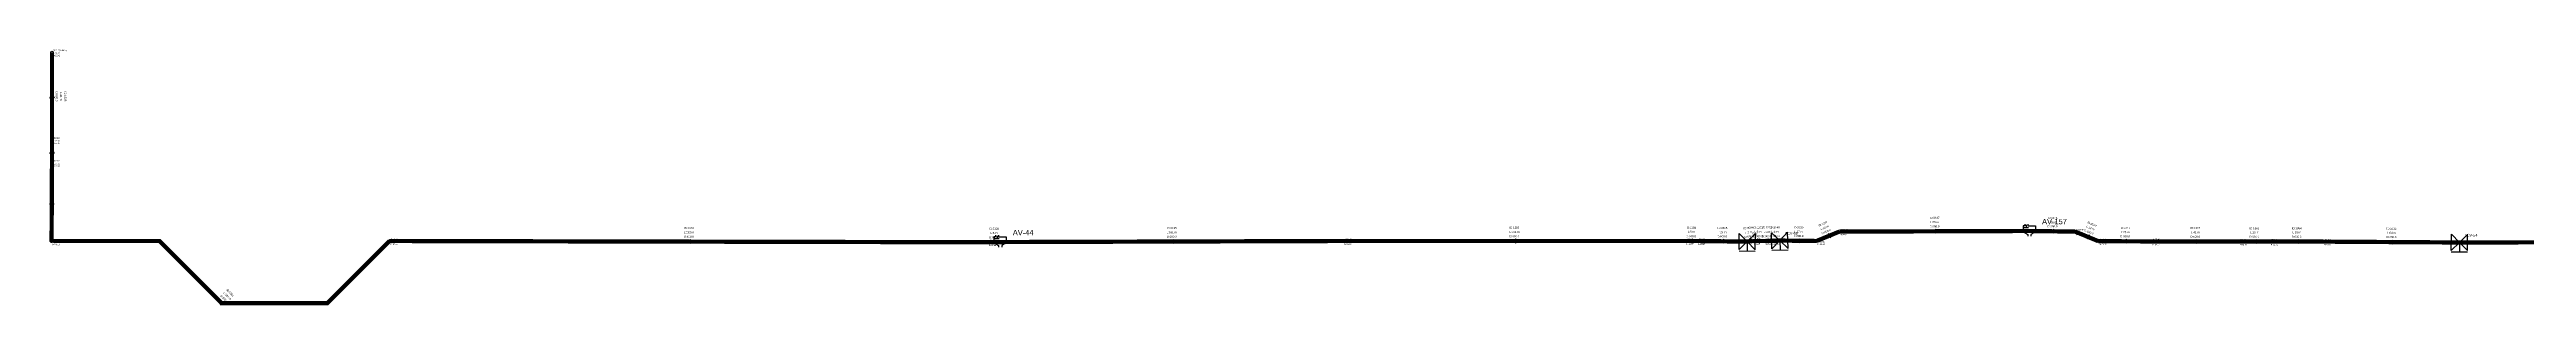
# Model space of a CAD drawing. Extents: x 438515 to 457004, y 1816048 to 1831342.
# Drawn here: x 439755 to 440921, y 1823974 to 1824094 of the extents above; entities that cross this region are included whole.
import ezdxf
from ezdxf.enums import TextEntityAlignment as Align

# ---------------------------------------------------------------- set-up
doc = ezdxf.new("R2010")
doc.units = 0
doc.layers.add('node', color=7, linetype='CONTINUOUS')
doc.layers.add('pipe', color=7, linetype='CONTINUOUS')

# ---------------------------------------------------------------- blocks, each defined once
blk = doc.blocks.new('VALVETCV')
at = {"color": 0}
for points in [[(-3, 3.6), (3, 3.6)], [(0, 0), (0, 3.6)]]:
    blk.add_lwpolyline(points, dxfattribs=at)
for points in [[(-3, 3), (-3, -3), (0, 0)], [(0, 0), (3, 3), (3, -3)]]:
    blk.add_lwpolyline(points, close=True, dxfattribs=at)
blk = doc.blocks.new('FILLED_CIRCLE')
at = {"color": 0}
blk.add_circle((0, 0), 3, dxfattribs=at)
blk = doc.blocks.new('AIRVALVE')
at = {"color": 0}
for points in [[(-2.2, 3.4), (-2.2, 2.6), (-3, 2.6), (-3, 0.9), (-2.2, -0.9), (-0.8, -1.7), (-0.8, -2.6)], [(-2.6, 1.7), (-0.4, 1.7)], [(-1.5, 3), (-1.5, 1.7)], [(-0.8, 3.4), (-0.8, 2.6), (3, 2.6), (3, 0.9), (2.2, -0.9), (0.8, -1.7), (0.8, -2.6)]]:
    blk.add_lwpolyline(points, dxfattribs=at)
blk = doc.blocks.new('FLOWARROW')
at = {"color": 0}
blk.add_lwpolyline([(3, 0), (-3, -3), (-0.6, 0), (-3, 3)], close=True, dxfattribs=at)

msp = doc.modelspace()

# ---------------------------------------------------------------- linework, layer by layer
at = {"layer": 'pipe', "color": 3, "const_width": 2}
for points in [[(439756.6, 1824051.8), (439756.6, 1824093)], [(439756.6, 1824041.1), (439756.6, 1824051.8)], [(439756.4, 1824004.1), (439756.6, 1824041.1)], [(440597.6, 1824008.8), (440597.6, 1824008.8), (440586.9, 1824004.4), (440586.9, 1824004.4)], [(440687, 1824009.1), (440597.6, 1824008.8)], [(440708.6, 1824008.8), (440708.6, 1824008.8), (440687, 1824009.1)], [(440719.5, 1824004.3), (440708.6, 1824008.8)], [(439915.4, 1824004.4), (439886.1, 1823975.2), (439836.4, 1823975.2), (439807.2, 1824004.4), (439756.6, 1824004.4), (439756.4, 1824004.1)], [(440197, 1824003.8), (439915.4, 1824004.4), (439915.4, 1824004.4)], [(440202.7, 1824003.9), (440197, 1824003.8)], [(440364.2, 1824004.4), (440202.7, 1824003.9)], [(440525.1, 1824004.4), (440364.2, 1824004.4)], [(440530.6, 1824004.4), (440525.1, 1824004.4)], [(440554.3, 1824004.1), (440530.6, 1824004.4)], [(440556.7, 1824004.4), (440554.3, 1824004.1)], [(440562, 1824004.4), (440556.7, 1824004.4)], [(440565.1, 1824004.4), (440562, 1824004.4)], [(440569.6, 1824004.6), (440565.1, 1824004.4)], [(440586.9, 1824004.4), (440569.6, 1824004.6)], [(440744.5, 1824004.2), (440719.5, 1824004.3), (440719.5, 1824004.3)], [(440785.5, 1824004.1), (440744.5, 1824004.2)], [(440800.2, 1824004.1), (440785.5, 1824004.1)], [(440825.2, 1824004.1), (440800.2, 1824004.1)], [(440889.4, 1824003.7), (440825.2, 1824004.1)], [(441105.2, 1824004.1), (440889.4, 1824003.7)]]:
    msp.add_lwpolyline(points, dxfattribs=at)

# ---------------------------------------------------------------- block references
at = {"layer": 'node', "color": 0}
for name, p, xscale, yscale in [('FILLED_CIRCLE', (439756.6, 1824093), 0.158750000000635, 0.158750000000635), ('FILLED_CIRCLE', (439756.6, 1824051.8), 0.158750000000635, 0.158750000000635), ('FILLED_CIRCLE', (439756.6, 1824041.1), 0.158750000000635, 0.158750000000635), ('AIRVALVE', (440202.7, 1824003.9), 0.95250000000381, 0.95250000000381), ('FILLED_CIRCLE', (440597.6, 1824008.8), 0.158750000000635, 0.158750000000635), ('AIRVALVE', (440687, 1824009.1), 0.95250000000381, 0.95250000000381), ('FILLED_CIRCLE', (440708.6, 1824008.8), 0.158750000000635, 0.158750000000635), ('FILLED_CIRCLE', (439756.4, 1824004.1), 0.158750000000635, 0.158750000000635), ('FILLED_CIRCLE', (439915.4, 1824004.4), 0.158750000000635, 0.158750000000635), ('FILLED_CIRCLE', (440197, 1824003.8), 0.158750000000635, 0.158750000000635), ('FILLED_CIRCLE', (440364.2, 1824004.4), 0.158750000000635, 0.158750000000635), ('FILLED_CIRCLE', (440525.1, 1824004.4), 0.158750000000635, 0.158750000000635), ('FILLED_CIRCLE', (440530.6, 1824004.4), 0.158750000000635, 0.158750000000635), ('FILLED_CIRCLE', (440556.7, 1824004.4), 0.158750000000635, 0.158750000000635), ('FILLED_CIRCLE', (440562, 1824004.4), 0.158750000000635, 0.158750000000635), ('FILLED_CIRCLE', (440565.1, 1824004.4), 0.158750000000635, 0.158750000000635), ('FILLED_CIRCLE', (440586.9, 1824004.4), 0.158750000000635, 0.158750000000635), ('FILLED_CIRCLE', (440719.5, 1824004.3), 0.158750000000635, 0.158750000000635), ('FILLED_CIRCLE', (440744.5, 1824004.2), 0.158750000000635, 0.158750000000635), ('FILLED_CIRCLE', (440785.5, 1824004.1), 0.158750000000635, 0.158750000000635), ('FILLED_CIRCLE', (440800.2, 1824004.1), 0.158750000000635, 0.158750000000635), ('FILLED_CIRCLE', (440825.2, 1824004.1), 0.158750000000635, 0.158750000000635)]:
    msp.add_blockref(name, p, dxfattribs=dict(at, xscale=xscale, yscale=yscale))
at = {"layer": 'node', "color": 0, "xscale": 1.27000000000508, "yscale": 1.27000000000508}
for p, rotation in [((440554.3, 1824004.1), 179.292494700921), ((440569.6, 1824004.6), 181.730368438003), ((440889.4, 1824003.7), 179.627848773685)]:
    msp.add_blockref('VALVETCV', p, dxfattribs=dict(at, rotation=rotation))
at = {"layer": 'pipe', "color": 3, "xscale": 0.31750000000127, "yscale": 0.31750000000127}
for p, rotation in [((439756.6, 1824072.4), 90.0276119915968), ((439756.6, 1824046.4), 90), ((439756.5, 1824022.6), 89.7693229918144), ((440592.3, 1824006.6), 202.499999980286), ((440642.3, 1824009), 180.147196853097), ((440697.8, 1824009), 179.391222732592), ((440714.1, 1824006.6), 157.500235444995), ((440056.2, 1824004.1), 179.880355930742), ((440199.9, 1824003.9), 180.596576310551), ((440283.4, 1824004.2), 180.187734158373), ((440444.6, 1824004.4), 180), ((440527.8, 1824004.4), 180), ((440542.4, 1824004.3), 179.292494700921), ((440555.5, 1824004.3), 186.921749958063), ((440559.3, 1824004.4), 180), ((440563.5, 1824004.4), 180), ((440567.3, 1824004.5), 181.730368438003), ((440578.3, 1824004.5), 179.549890288312), ((440732, 1824004.3), 179.840307677712), ((440765, 1824004.2), 179.841894831653), ((440792.9, 1824004.1), 180), ((440812.7, 1824004.1), 180), ((440857.3, 1824003.9), 179.627848773685), ((439836, 1823975.6), 134.999999999791)]:
    msp.add_blockref('FLOWARROW', p, dxfattribs=dict(at, rotation=rotation))

# ---------------------------------------------------------------- texts
at = {"layer": 'node', "color": 0}
for s, height, p in [('WDC-43(SUGR-5)', 0.572, (439757.1, 1824093.5)), ('Pr:25.42', 0.635, (439757.1, 1824091)), ('IL:39.50', 0.635, (439757.1, 1824092)), ('JN-E8-60', 0.572, (439757.1, 1824052.3)), ('JN-E8-59', 0.572, (439757.1, 1824041.6)), ('IL:37.70', 0.635, (439757.1, 1824050.8)), ('Pr:27.31', 0.635, (439757.1, 1824049.8)), ('IL:37.70', 0.635, (439757.1, 1824040.1)), ('Pr:27.33', 0.635, (439757.1, 1824039.1)), ('JN-E8-57', 0.572, (439915.9, 1824004.9)), ('AV-44', 2.54, (440208.7, 1824006.3)), ('JN-E8-55', 0.572, (440364.7, 1824004.9)), ('JN-E8-54', 0.572, (440525.6, 1824004.9)), ('JN-E8-53', 0.572, (440531.1, 1824004.9)), ('SV', 1.27, (440556.7, 1824006.6)), ('E8-JN-57', 0.572, (440557.2, 1824004.9)), ('JN-E8-52', 0.572, (440562.5, 1824004.9)), ('JN-E8-51', 0.572, (440565.6, 1824004.9)), ('TCV-69', 1.27, (440572, 1824007)), ('JN-E8-50', 0.572, (440587.4, 1824004.9)), ('JN-E8-49', 0.572, (440598.1, 1824009.3)), ('IL:33.26', 0.635, (440598.1, 1824007.8)), ('Pr:33.71', 0.635, (440598.1, 1824006.8)), ('AV-157', 2.54, (440693, 1824011.5)), ('JN-E8-48', 0.572, (440709.1, 1824009.3)), ('IL:33.10', 0.635, (440709.1, 1824007.8)), ('Pr:34.11', 0.635, (440709.1, 1824006.8)), ('TCV-54', 1.27, (440891.8, 1824006.1)), ('JN-E8-58', 0.572, (439756.9, 1824004.6)), ('IL:37.70', 0.635, (439756.9, 1824003.1)), ('Pr:27.41', 0.635, (439756.9, 1824002.1)), ('Pr:27.64', 0.635, (439915.9, 1824002.4)), ('IL:37.87', 0.635, (439915.9, 1824003.4)), ('JN-E8-56', 0.572, (440197.5, 1824004.3)), ('IL:35.31', 0.635, (440197.5, 1824002.8)), ('Pr:30.80', 0.635, (440197.5, 1824001.8)), ('IL:33.65', 0.635, (440364.7, 1824003.4)), ('Pr:32.82', 0.635, (440364.7, 1824002.4)), ('IL:33.25', 0.635, (440525.6, 1824003.4)), ('Pr:33.57', 0.635, (440525.6, 1824002.4)), ('IL:32.15', 0.635, (440531.1, 1824003.4)), ('Pr:34.67', 0.635, (440531.1, 1824002.4)), ('Pr:34.73', 0.635, (440557.2, 1824002.4)), ('IL:32.15', 0.635, (440557.2, 1824003.4)), ('IL:33.21', 0.635, (440562.5, 1824003.4)), ('Pr:33.69', 0.635, (440562.5, 1824002.4)), ('IL:33.20', 0.635, (440565.6, 1824003.4)), ('Pr:33.70', 0.635, (440565.6, 1824002.4)), ('IL:33.55', 0.635, (440587.4, 1824003.4)), ('Pr:33.40', 0.635, (440587.4, 1824002.4)), ('JN-E8-47', 0.572, (440720, 1824004.8)), ('IL:32.67', 0.635, (440720, 1824003.3)), ('Pr:34.57', 0.635, (440720, 1824002.3)), ('JN-E8-46', 0.572, (440745, 1824004.7)), ('IL:33.02', 0.635, (440745, 1824003.2)), ('Pr:34.27', 0.635, (440745, 1824002.2)), ('JN-E8-45', 0.572, (440786, 1824004.6)), ('IL:33.18', 0.635, (440786, 1824003.1)), ('Pr:34.20', 0.635, (440786, 1824002.1)), ('JN-E8-44', 0.572, (440800.7, 1824004.6)), ('IL:33.18', 0.635, (440800.7, 1824003.1)), ('Pr:34.24', 0.635, (440800.7, 1824002.1)), ('JN-E8-43', 0.572, (440825.7, 1824004.6)), ('IL:32.86', 0.635, (440825.7, 1824003.1)), ('Pr:34.60', 0.635, (440825.7, 1824002.1))]:
    msp.add_text(s, height=height, dxfattribs=at).set_placement(p, align=Align.BOTTOM_LEFT)
at = {"layer": 'pipe', "color": 3}
for s, rotation, p in [('D:600.0', 270.0276, (439758.1, 1824074.6)), ('L:41 m', 270.0276, (439760.1, 1824074.3)), ('ID:1325', 270.0276, (439762.1, 1824074.6)), ('L:282 m', 359.8804, (440053.9, 1824007.7)), ('ID:1308', 359.8804, (440054, 1824009.7)), ('D:600.0', 359.8804, (440054, 1824005.7)), ('ID:3136', 0.5966, (440197.6, 1824009.4)), ('D:600.0', 0.5966, (440197.6, 1824005.4)), ('L:6 m', 0.5966, (440198.2, 1824007.4)), ('L:161 m', 0.1877, (440281.1, 1824007.7)), ('ID:3135', 0.1877, (440281.2, 1824009.7)), ('D:600.0', 0.1877, (440281.2, 1824005.7)), ('ID:1305', 360, (440442.4, 1824009.9)), ('L:161 m', 360, (440442.4, 1824007.9)), ('D:600.0', 360, (440442.4, 1824005.9)), ('ID:1304', 360, (440525.6, 1824009.9)), ('D:600.0', 360, (440525.6, 1824005.9)), ('L:5 m', 360, (440526.3, 1824008)), ('D:600.0', 359.2925, (440540.2, 1824005.8)), ('ID:3645', 359.2925, (440540.3, 1824009.8)), ('L:24 m', 359.2925, (440540.5, 1824007.8)), ('ID:3644', 6.9217, (440552.6, 1824009.5)), ('D:600.0', 6.9217, (440553.1, 1824005.5)), ('L:2 m', 6.9217, (440553.5, 1824007.6)), ('ID:1273', 360, (440557.1, 1824009.9)), ('D:600.0', 360, (440557.1, 1824005.9)), ('L:5 m', 360, (440557.7, 1824008)), ('ID:1272', 360, (440561.3, 1824010)), ('D:600.0', 360, (440561.3, 1824005.9)), ('L:3 m', 360, (440562, 1824007.9)), ('ID:3640', 1.7304, (440565, 1824009.9)), ('D:600.0', 1.7304, (440565.1, 1824005.9)), ('L:5 m', 1.7304, (440565.7, 1824008)), ('ID:3639', 359.5499, (440576.1, 1824010)), ('D:600.0', 359.5499, (440576.1, 1824006)), ('L:17 m', 359.5499, (440576.4, 1824008)), ('ID:1277', 22.5, (440588.1, 1824010.9)), ('L:12 m', 22.5, (440589.1, 1824009.2)), ('D:600.0', 22.5, (440589.6, 1824007.2)), ('ID:3647', 0.1472, (440640.1, 1824014.5)), ('D:600.0', 0.1472, (440640.1, 1824010.5)), ('L:89 m', 0.1472, (440640.3, 1824012.5)), ('ID:3646', 359.3912, (440695.6, 1824014.5)), ('D:600.0', 359.3912, (440695.6, 1824010.5)), ('L:22 m', 359.3912, (440695.9, 1824012.5)), ('D:600.0', 337.5002, (440712.6, 1824008.8)), ('L:12 m', 337.5002, (440713.6, 1824010.6)), ('ID:3634', 337.5002, (440714.1, 1824012.5)), ('D:600.0', 359.8403, (440729.8, 1824005.8)), ('ID:1347', 359.8403, (440729.8, 1824009.8)), ('L:25 m', 359.8403, (440730.1, 1824007.8)), ('ID:1367', 359.8419, (440762.8, 1824009.7)), ('D:600.0', 359.8419, (440762.8, 1824005.7)), ('L:41 m', 359.8419, (440763.1, 1824007.7)), ('D:600.0', 360, (440790.6, 1824005.6)), ('ID:1366', 360, (440790.6, 1824009.6)), ('L:15 m', 360, (440790.9, 1824007.7)), ('ID:1364', 360, (440810.5, 1824009.6)), ('D:600.0', 360, (440810.5, 1824005.6)), ('L:25 m', 360, (440810.8, 1824007.7)), ('D:600.0', 359.6278, (440855.1, 1824005.5)), ('ID:2813', 359.6278, (440855.1, 1824009.5)), ('L:64 m', 359.6278, (440855.4, 1824007.5)), ('D:600.0', 315, (439835.5, 1823978.3)), ('L:183 m', 315, (439836.9, 1823979.7)), ('ID:1352', 315, (439838.3, 1823981.1))]:
    msp.add_text(s, height=0.953, rotation=rotation, dxfattribs=at).set_placement(p, align=Align.BOTTOM_LEFT)

doc.saveas('drawing.dxf')
